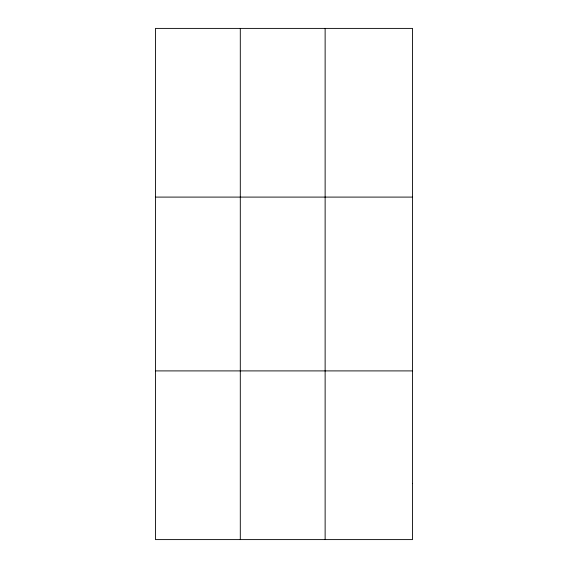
<?xml version="1.0" encoding="UTF-8"?>
<svg xmlns="http://www.w3.org/2000/svg" width="568" height="568" viewBox="0 0 568 568"><rect width="100%" height="100%" fill="white"/><g stroke="black" fill="none" stroke-linecap="round" stroke-linejoin="round"><path stroke-width="0.85" d="M240.299 28.4L240.299 539.6M325.13 28.4L325.13 539.6M155.476 197.096L412.524 197.096M155.476 370.904L412.524 370.904M412.524 483.368L412.524 539.6L155.476 539.6L155.476 28.4L412.524 28.4L412.524 483.368"/></g></svg>
